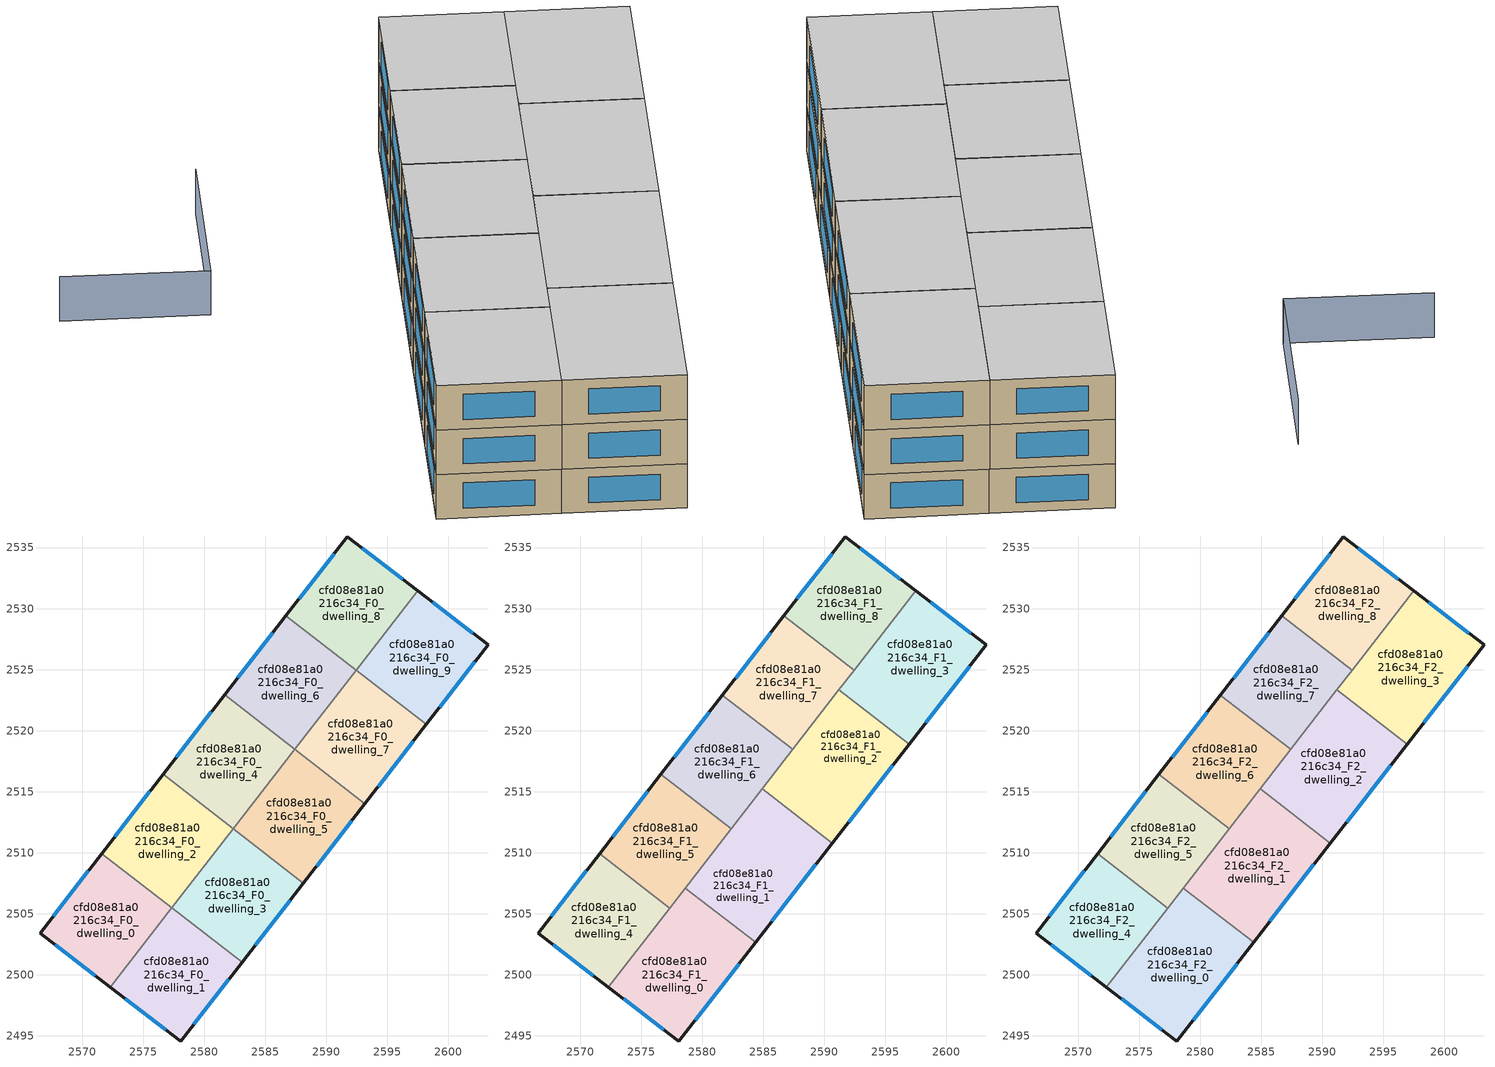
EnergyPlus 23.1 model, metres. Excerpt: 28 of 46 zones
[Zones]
cfd08e81a0216c34_F0_dwelling_0
 floor ground (EU_floor_Construction): 2577.34,2505.47 2572.3,2498.97 2566.54,2503.4 2571.59,2509.92 z0
 wall outside (EU_wall_Construction): 2571.59,2509.92 2566.54,2503.4 2572.3,2498.97 z0:3
 wall to cfd08e81a0216c34_F0_dwelling_1 (EU_wall_Construction): 2572.3,2498.97 2577.34,2505.47 z0:3
 wall to cfd08e81a0216c34_F0_dwelling_2 (EU_wall_Construction): 2577.34,2505.47 2571.59,2509.92 z0:3
 window (EU_Window_Construction): 2567.77,2502.45 2571.07,2499.92 / 2570.51,2508.53 2567.62,2504.8 z0.64:2.36
cfd08e81a0216c34_F0_dwelling_1
 floor ground (EU_floor_Construction): 2583.1,2501.01 2578.08,2494.53 2572.3,2498.97 2577.34,2505.47 z0
 wall outside (EU_wall_Construction): 2572.3,2498.97 2578.08,2494.53 2583.1,2501.01 z0:3
 wall to cfd08e81a0216c34_F0_dwelling_3 (EU_wall_Construction): 2583.1,2501.01 2577.35,2505.47 z0:3
 wall to cfd08e81a0216c34_F0_dwelling_2 (EU_wall_Construction): 2577.34,2505.47 2577.33,2505.47 z0:3
 window (EU_Window_Construction): 2579.16,2495.92 2582.02,2499.62 / 2573.54,2498.02 2576.84,2495.48 z0.64:2.36
cfd08e81a0216c34_F0_dwelling_2
 floor ground (EU_floor_Construction): 2582.38,2511.97 2577.34,2505.47 2571.59,2509.92 2576.62,2516.42 z0
 wall outside (EU_wall_Construction): 2576.62,2516.42 2571.59,2509.92 z0:3
 wall to cfd08e81a0216c34_F0_dwelling_4 (EU_wall_Construction): 2582.38,2511.97 2576.62,2516.42 z0:3
 wall to cfd08e81a0216c34_F0_dwelling_3 (EU_wall_Construction): 2577.34,2505.47 2582.38,2511.97 z0:3
 window (EU_Window_Construction): 2575.55,2515.03 2572.67,2511.32 z0.64:2.36
 ceiling adiabatic (EU_roof_Construction): 2577.34,2505.47 2582.37,2511.96 2576.62,2516.41 2571.59,2509.92 z3
cfd08e81a0216c34_F0_dwelling_3
 floor ground (EU_floor_Construction): 2588.13,2507.51 2583.1,2501.01 2577.34,2505.47 2582.38,2511.97 z0
 wall outside (EU_wall_Construction): 2583.1,2501.01 2588.13,2507.51 z0:3
 wall to cfd08e81a0216c34_F0_dwelling_5 (EU_wall_Construction): 2588.13,2507.51 2582.38,2511.97 z0:3
 window (EU_Window_Construction): 2584.18,2502.4 2587.05,2506.12 z0.64:2.36
cfd08e81a0216c34_F0_dwelling_4
 floor ground (EU_floor_Construction): 2587.41,2518.47 2582.38,2511.97 2576.62,2516.42 2581.66,2522.92 z0
 wall outside (EU_wall_Construction): 2581.66,2522.92 2576.62,2516.42 z0:3
 wall to cfd08e81a0216c34_F0_dwelling_6 (EU_wall_Construction): 2587.41,2518.47 2581.66,2522.92 z0:3
 wall to cfd08e81a0216c34_F0_dwelling_5 (EU_wall_Construction): 2582.38,2511.97 2587.41,2518.47 z0:3
 window (EU_Window_Construction): 2580.58,2521.53 2577.7,2517.82 z0.64:2.36
cfd08e81a0216c34_F0_dwelling_5
 floor ground (EU_floor_Construction): 2593.17,2514.01 2588.13,2507.51 2582.38,2511.97 2587.41,2518.47 z0
 wall outside (EU_wall_Construction): 2588.13,2507.51 2593.17,2514.01 z0:3
 wall to cfd08e81a0216c34_F0_dwelling_7 (EU_wall_Construction): 2593.17,2514.01 2587.41,2518.47 z0:3
 window (EU_Window_Construction): 2589.21,2508.9 2592.09,2512.62 z0.64:2.36
 ceiling adiabatic (EU_roof_Construction): 2590.66,2510.77 2584.91,2515.23 2587.41,2518.47 2582.38,2511.97 2588.13,2507.51 2593.17,2514.01 z3
cfd08e81a0216c34_F0_dwelling_6
 floor ground (EU_floor_Construction): 2592.45,2524.97 2587.41,2518.47 2581.66,2522.92 2586.69,2529.42 z0
 wall outside (EU_wall_Construction): 2586.69,2529.42 2581.66,2522.92 z0:3
 wall to cfd08e81a0216c34_F0_dwelling_7 (EU_wall_Construction): 2587.41,2518.47 2592.45,2524.97 z0:3
 wall to cfd08e81a0216c34_F0_dwelling_8 (EU_wall_Construction): 2592.45,2524.97 2586.69,2529.42 z0:3
 window (EU_Window_Construction): 2585.62,2528.03 2582.74,2524.32 z0.64:2.36
cfd08e81a0216c34_F0_dwelling_7
 floor ground (EU_floor_Construction): 2598.2,2520.51 2593.17,2514.01 2587.41,2518.47 2592.45,2524.97 z0
 wall outside (EU_wall_Construction): 2593.17,2514.01 2598.2,2520.51 z0:3
 wall to cfd08e81a0216c34_F0_dwelling_9 (EU_wall_Construction): 2598.2,2520.51 2592.46,2524.96 z0:3
 wall to cfd08e81a0216c34_F0_dwelling_8 (EU_wall_Construction): 2592.46,2524.96 2592.45,2524.97 z0:3
 window (EU_Window_Construction): 2594.25,2515.4 2597.12,2519.12 z0.64:2.36
 ceiling adiabatic (EU_roof_Construction): 2593.17,2514.01 2598.2,2520.51 2592.45,2524.97 2587.41,2518.47 z3
cfd08e81a0216c34_F0_dwelling_8
 floor ground (EU_floor_Construction): 2597.49,2531.46 2592.46,2524.96 2586.69,2529.42 2591.71,2535.9 z0
 wall outside (EU_wall_Construction): 2597.49,2531.46 2591.71,2535.9 2586.69,2529.42 z0:3
 wall to cfd08e81a0216c34_F0_dwelling_9 (EU_wall_Construction): 2592.46,2524.96 2597.49,2531.46 z0:3
 window (EU_Window_Construction): 2596.25,2532.41 2592.95,2534.95 / 2590.64,2534.51 2587.77,2530.81 z0.64:2.36
cfd08e81a0216c34_F0_dwelling_9
 floor ground (EU_floor_Construction): 2603.25,2527.03 2598.2,2520.51 2592.46,2524.96 2597.49,2531.46 z0
 wall outside (EU_wall_Construction): 2598.2,2520.51 2603.25,2527.03 2597.49,2531.46 z0:3
 window (EU_Window_Construction): 2602.02,2527.98 2598.73,2530.51 / 2599.28,2521.91 2602.17,2525.63 z0.64:2.36
cfd08e81a0216c34_F1_dwelling_0
 floor to cfd08e81a0216c34_F0_dwelling_1 (EU_floor_Construction): 2583.1,2501.01 2578.08,2494.53 2572.31,2498.97 2577.34,2505.47 z3
 floor to cfd08e81a0216c34_F0_dwelling_3 (EU_floor_Construction): 2584.37,2502.65 2583.1,2501.01 2577.35,2505.47 2578.61,2507.1 z3
 wall outside (EU_wall_Construction): 2572.31,2498.97 2578.08,2494.53 2584.37,2502.65 z3:6
 wall to cfd08e81a0216c34_F1_dwelling_1 (EU_wall_Construction): 2584.37,2502.65 2578.61,2507.1 z3:6
 wall to cfd08e81a0216c34_F1_dwelling_4 (EU_wall_Construction): 2577.34,2505.46 2572.31,2498.97 z3:6
 wall to cfd08e81a0216c34_F1_dwelling_5 (EU_wall_Construction): 2578.61,2507.1 2577.34,2505.46 z3:6
 window (EU_Window_Construction): 2579.43,2496.27 2583.02,2500.91 / 2573.55,2498.02 2576.84,2495.48 z3.64:5.36
cfd08e81a0216c34_F1_dwelling_1
 floor to cfd08e81a0216c34_F0_dwelling_3 (EU_floor_Construction): 2588.13,2507.51 2584.37,2502.65 2578.61,2507.1 2582.38,2511.97 z3
 floor adiabatic (EU_floor_Construction): 2590.66,2510.77 2588.13,2507.51 2582.38,2511.97 2584.91,2515.23 z3
 wall outside (EU_wall_Construction): 2584.37,2502.65 2590.66,2510.77 z3:6
 wall to cfd08e81a0216c34_F1_dwelling_2 (EU_wall_Construction): 2590.66,2510.77 2584.91,2515.23 z3:6
 wall to cfd08e81a0216c34_F1_dwelling_5 (EU_wall_Construction): 2582.37,2511.96 2578.61,2507.1 z3:6
 wall to cfd08e81a0216c34_F1_dwelling_6 (EU_wall_Construction): 2584.9,2515.23 2582.37,2511.96 z3:6
 window (EU_Window_Construction): 2585.71,2504.39 2589.31,2509.03 z3.64:5.36
cfd08e81a0216c34_F1_dwelling_2
 floor adiabatic (EU_floor_Construction): 2596.95,2518.9 2593.17,2514.01 2587.41,2518.47 2591.2,2523.35 z3
 floor to cfd08e81a0216c34_F0_dwelling_5 (EU_floor_Construction): 2593.17,2514.01 2590.66,2510.77 2584.91,2515.23 2587.41,2518.47 z3
 wall outside (EU_wall_Construction): 2590.66,2510.77 2596.95,2518.89 z3:6
 wall to cfd08e81a0216c34_F1_dwelling_3 (EU_wall_Construction): 2596.95,2518.89 2591.2,2523.35 z3:6
 wall to cfd08e81a0216c34_F1_dwelling_7 (EU_wall_Construction): 2591.2,2523.35 2587.41,2518.46 z3:6
 wall to cfd08e81a0216c34_F1_dwelling_6 (EU_wall_Construction): 2587.41,2518.46 2584.91,2515.23 z3:6
 window (EU_Window_Construction): 2592.01,2512.51 2595.6,2517.15 z3.64:5.36
cfd08e81a0216c34_F1_dwelling_3
 floor to cfd08e81a0216c34_F0_dwelling_9 (EU_floor_Construction): 2603.25,2527.03 2598.2,2520.51 2592.46,2524.96 2597.49,2531.46 z3
 floor to cfd08e81a0216c34_F0_dwelling_8 (EU_floor_Construction): 2597.49,2531.46 2592.46,2524.96 2592.45,2524.97 2597.48,2531.47 z3
 floor adiabatic (EU_floor_Construction): 2598.2,2520.51 2596.95,2518.9 2591.2,2523.35 2592.45,2524.97 z3
 wall outside (EU_wall_Construction): 2596.95,2518.89 2603.25,2527.03 2597.48,2531.47 z3:6
 wall to cfd08e81a0216c34_F1_dwelling_8 (EU_wall_Construction): 2597.48,2531.47 2592.44,2524.95 z3:6
 wall to cfd08e81a0216c34_F1_dwelling_7 (EU_wall_Construction): 2592.44,2524.96 2591.2,2523.35 z3:6
 window (EU_Window_Construction): 2602.02,2527.98 2598.72,2530.52 / 2598.3,2520.64 2601.9,2525.29 z3.64:5.36
cfd08e81a0216c34_F1_dwelling_4
 floor to cfd08e81a0216c34_F0_dwelling_0 (EU_floor_Construction): 2577.33,2505.46 2572.3,2498.98 2566.54,2503.4 2571.58,2509.91 z3
 floor to cfd08e81a0216c34_F0_dwelling_1 (EU_floor_Construction): 2577.34,2505.46 2572.31,2498.97 2572.3,2498.98 2577.33,2505.46 z3
 wall outside (EU_wall_Construction): 2571.58,2509.91 2566.54,2503.4 2572.31,2498.97 z3:6
 wall to cfd08e81a0216c34_F1_dwelling_5 (EU_wall_Construction): 2577.34,2505.46 2571.58,2509.91 z3:6
 window (EU_Window_Construction): 2567.78,2502.45 2571.07,2499.92 / 2570.5,2508.52 2567.62,2504.8 z3.64:5.36
cfd08e81a0216c34_F1_dwelling_5
 floor to cfd08e81a0216c34_F0_dwelling_0 (EU_floor_Construction): 2577.34,2505.47 2577.33,2505.46 2571.58,2509.91 2571.59,2509.92 z3
 floor adiabatic (EU_floor_Construction): 2582.37,2511.96 2577.34,2505.46 2577.33,2505.46 2577.34,2505.47 2571.59,2509.92 2571.58,2509.91 2576.62,2516.41 z3
 wall outside (EU_wall_Construction): 2576.62,2516.41 2571.58,2509.91 z3:6
 wall to cfd08e81a0216c34_F1_dwelling_6 (EU_wall_Construction): 2582.37,2511.96 2576.62,2516.41 z3:6
 window (EU_Window_Construction): 2575.54,2515.02 2572.66,2511.31 z3.64:5.36
cfd08e81a0216c34_F1_dwelling_6
 floor to cfd08e81a0216c34_F0_dwelling_4 (EU_floor_Construction): 2587.41,2518.46 2582.38,2511.97 2576.62,2516.42 2581.65,2522.91 z3
 floor to cfd08e81a0216c34_F0_dwelling_2 (EU_floor_Construction): 2582.38,2511.97 2582.37,2511.96 2576.62,2516.41 2576.62,2516.42 z3
 wall outside (EU_wall_Construction): 2581.65,2522.91 2576.62,2516.41 z3:6
 wall to cfd08e81a0216c34_F1_dwelling_7 (EU_wall_Construction): 2587.41,2518.46 2581.65,2522.91 z3:6
 window (EU_Window_Construction): 2580.57,2521.52 2577.69,2517.81 z3.64:5.36
cfd08e81a0216c34_F1_dwelling_7
 floor to cfd08e81a0216c34_F0_dwelling_6 (EU_floor_Construction): 2592.44,2524.96 2587.41,2518.47 2581.66,2522.92 2586.69,2529.41 z3
 floor to cfd08e81a0216c34_F0_dwelling_4 (EU_floor_Construction): 2587.41,2518.47 2587.41,2518.46 2581.65,2522.91 2581.66,2522.92 z3
 wall outside (EU_wall_Construction): 2586.68,2529.41 2581.65,2522.91 z3:6
 wall to cfd08e81a0216c34_F1_dwelling_8 (EU_wall_Construction): 2592.44,2524.96 2586.68,2529.41 z3:6
 window (EU_Window_Construction): 2585.61,2528.02 2582.73,2524.31 z3.64:5.36
cfd08e81a0216c34_F1_dwelling_8
 floor to cfd08e81a0216c34_F0_dwelling_8 (EU_floor_Construction): 2597.48,2531.47 2592.45,2524.97 2586.69,2529.42 2591.71,2535.9 z3
 floor to cfd08e81a0216c34_F0_dwelling_6 (EU_floor_Construction): 2592.45,2524.97 2592.44,2524.96 2586.69,2529.41 2586.69,2529.42 z3
 wall outside (EU_wall_Construction): 2597.48,2531.47 2591.71,2535.9 2586.68,2529.41 z3:6
 window (EU_Window_Construction): 2590.63,2534.51 2587.76,2530.8 / 2596.25,2532.42 2592.95,2534.95 z3.64:5.36
cfd08e81a0216c34_F2_dwelling_0
 floor to cfd08e81a0216c34_F1_dwelling_0 (EU_floor_Construction): 2584.37,2502.65 2578.08,2494.53 2572.31,2498.97 2578.61,2507.1 z6
 wall outside (EU_wall_Construction): 2572.31,2498.97 2578.08,2494.53 2584.37,2502.65 z6:9
 wall to cfd08e81a0216c34_F2_dwelling_1 (EU_wall_Construction): 2584.37,2502.65 2578.61,2507.1 z6:9
 wall to cfd08e81a0216c34_F2_dwelling_4 (EU_wall_Construction): 2577.34,2505.46 2572.31,2498.97 z6:9
 wall to cfd08e81a0216c34_F2_dwelling_5 (EU_wall_Construction): 2578.61,2507.1 2577.34,2505.46 z6:9
 window (EU_Window_Construction): 2579.43,2496.27 2583.02,2500.91 / 2573.55,2498.02 2576.84,2495.48 z6.64:8.36
 ceiling to cfd08e81a0216c34_F3_dwelling_0 (EU_floor_Construction): 2578.08,2494.53 2584.37,2502.65 2578.61,2507.1 2572.31,2498.97 z9
cfd08e81a0216c34_F2_dwelling_1
 floor to cfd08e81a0216c34_F1_dwelling_1 (EU_floor_Construction): 2590.66,2510.77 2584.37,2502.65 2578.61,2507.1 2584.91,2515.23 z6
 wall outside (EU_wall_Construction): 2584.37,2502.65 2590.66,2510.77 z6:9
 wall to cfd08e81a0216c34_F2_dwelling_2 (EU_wall_Construction): 2590.66,2510.77 2584.91,2515.23 z6:9
 wall to cfd08e81a0216c34_F2_dwelling_5 (EU_wall_Construction): 2582.37,2511.96 2578.61,2507.1 z6:9
 wall to cfd08e81a0216c34_F2_dwelling_6 (EU_wall_Construction): 2584.9,2515.23 2582.37,2511.96 z6:9
 window (EU_Window_Construction): 2585.71,2504.39 2589.31,2509.03 z6.64:8.36
 ceiling to cfd08e81a0216c34_F3_dwelling_1 (EU_floor_Construction): 2584.37,2502.65 2590.66,2510.77 2584.91,2515.23 2578.61,2507.1 z9
cfd08e81a0216c34_F2_dwelling_2
 floor to cfd08e81a0216c34_F1_dwelling_2 (EU_floor_Construction): 2596.95,2518.89 2590.66,2510.77 2584.91,2515.23 2591.2,2523.35 z6
 wall outside (EU_wall_Construction): 2590.66,2510.77 2596.95,2518.89 z6:9
 wall to cfd08e81a0216c34_F2_dwelling_3 (EU_wall_Construction): 2596.95,2518.89 2591.2,2523.35 z6:9
 wall to cfd08e81a0216c34_F2_dwelling_7 (EU_wall_Construction): 2591.2,2523.35 2587.41,2518.46 z6:9
 wall to cfd08e81a0216c34_F2_dwelling_6 (EU_wall_Construction): 2587.41,2518.46 2584.91,2515.23 z6:9
 window (EU_Window_Construction): 2592.01,2512.51 2595.6,2517.15 z6.64:8.36
 ceiling to cfd08e81a0216c34_F3_dwelling_2 (EU_floor_Construction): 2590.66,2510.77 2596.95,2518.89 2591.2,2523.35 2584.91,2515.23 z9
cfd08e81a0216c34_F2_dwelling_3
 floor to cfd08e81a0216c34_F1_dwelling_3 (EU_floor_Construction): 2603.25,2527.03 2596.95,2518.89 2591.2,2523.35 2597.48,2531.47 z6
 wall outside (EU_wall_Construction): 2596.95,2518.89 2603.25,2527.03 2597.48,2531.47 z6:9
 wall to cfd08e81a0216c34_F2_dwelling_8 (EU_wall_Construction): 2597.48,2531.47 2592.44,2524.95 z6:9
 wall to cfd08e81a0216c34_F2_dwelling_7 (EU_wall_Construction): 2592.44,2524.96 2591.2,2523.35 z6:9
 window (EU_Window_Construction): 2602.02,2527.98 2598.72,2530.52 / 2598.3,2520.64 2601.9,2525.29 z6.64:8.36
 ceiling to cfd08e81a0216c34_F3_dwelling_3 (EU_floor_Construction): 2596.95,2518.89 2603.25,2527.03 2597.48,2531.47 2591.2,2523.35 z9
cfd08e81a0216c34_F2_dwelling_4
 floor to cfd08e81a0216c34_F1_dwelling_4 (EU_floor_Construction): 2577.34,2505.46 2572.31,2498.97 2566.54,2503.4 2571.58,2509.91 z6
 wall outside (EU_wall_Construction): 2571.58,2509.91 2566.54,2503.4 2572.31,2498.97 z6:9
 wall to cfd08e81a0216c34_F2_dwelling_5 (EU_wall_Construction): 2577.34,2505.46 2571.58,2509.91 z6:9
 window (EU_Window_Construction): 2567.78,2502.45 2571.07,2499.92 / 2570.5,2508.52 2567.62,2504.8 z6.64:8.36
 ceiling to cfd08e81a0216c34_F3_dwelling_4 (EU_floor_Construction): 2572.31,2498.97 2577.34,2505.46 2571.58,2509.91 2566.54,2503.4 z9
cfd08e81a0216c34_F2_dwelling_5
 floor to cfd08e81a0216c34_F1_dwelling_5 (EU_floor_Construction): 2582.37,2511.96 2577.34,2505.46 2571.58,2509.91 2576.62,2516.41 z6
 wall outside (EU_wall_Construction): 2576.62,2516.41 2571.58,2509.91 z6:9
 wall to cfd08e81a0216c34_F2_dwelling_6 (EU_wall_Construction): 2582.37,2511.96 2576.62,2516.41 z6:9
 window (EU_Window_Construction): 2575.54,2515.02 2572.66,2511.31 z6.64:8.36
 ceiling to cfd08e81a0216c34_F3_dwelling_5 (EU_floor_Construction): 2577.34,2505.46 2582.37,2511.96 2576.62,2516.41 2571.58,2509.91 z9
cfd08e81a0216c34_F2_dwelling_6
 floor to cfd08e81a0216c34_F1_dwelling_6 (EU_floor_Construction): 2587.41,2518.46 2582.37,2511.96 2576.62,2516.41 2581.65,2522.91 z6
 wall outside (EU_wall_Construction): 2581.65,2522.91 2576.62,2516.41 z6:9
 wall to cfd08e81a0216c34_F2_dwelling_7 (EU_wall_Construction): 2587.41,2518.46 2581.65,2522.91 z6:9
 window (EU_Window_Construction): 2580.57,2521.52 2577.69,2517.81 z6.64:8.36
 ceiling to cfd08e81a0216c34_F3_dwelling_6 (EU_floor_Construction): 2582.37,2511.96 2587.41,2518.46 2581.65,2522.91 2576.62,2516.41 z9
cfd08e81a0216c34_F2_dwelling_7
 floor to cfd08e81a0216c34_F1_dwelling_7 (EU_floor_Construction): 2592.44,2524.96 2587.41,2518.46 2581.65,2522.91 2586.68,2529.41 z6
 wall outside (EU_wall_Construction): 2586.68,2529.41 2581.65,2522.91 z6:9
 wall to cfd08e81a0216c34_F2_dwelling_8 (EU_wall_Construction): 2592.44,2524.96 2586.68,2529.41 z6:9
 window (EU_Window_Construction): 2585.61,2528.02 2582.73,2524.31 z6.64:8.36
 ceiling to cfd08e81a0216c34_F3_dwelling_7 (EU_floor_Construction): 2587.41,2518.46 2592.44,2524.96 2586.68,2529.41 2581.65,2522.91 z9
cfd08e81a0216c34_F2_dwelling_8
 floor to cfd08e81a0216c34_F1_dwelling_8 (EU_floor_Construction): 2597.48,2531.47 2592.44,2524.96 2586.68,2529.41 2591.71,2535.9 z6
 wall outside (EU_wall_Construction): 2597.48,2531.47 2591.71,2535.9 2586.68,2529.41 z6:9
 window (EU_Window_Construction): 2590.63,2534.51 2587.76,2530.8 / 2596.25,2532.42 2592.95,2534.95 z6.64:8.36
 ceiling to cfd08e81a0216c34_F3_dwelling_8 (EU_floor_Construction): 2592.44,2524.96 2597.48,2531.47 2591.71,2535.9 2586.68,2529.41 z9
shading: 2579.13,2537.81 2572.2,2528.92 / 2572.2,2528.92 2565.3,2534.31 z0:3
[Building]
EU S2 Campaign: North Axis=0; Terrain=City; Solar Distribution=FullExterior
[Site:Location]
Yerevan-Zvartnots.Intl.AP: Latitude=40.15; Longitude=44.383; Time Zone=4; Elevation=854
[SizingPeriod:WeatherFileDays]
AnnualSizingPeriod: Begin Month=1; Begin Day of Month=1; End Month=12; End Day of Month=31; Day of Week for Start Day=Monday; Use Weather File Daylight Saving Period=No; Use Weather File Rain and Snow Indicators=No
[MATERIAL]
EU_InternalMass_Material: Roughness=MediumRough; Thickness=0.1; Conductivity=1; Density=1800; Specific Heat=900; Thermal Absorptance=0.9; Solar Absorptance=0.7; Visible Absorptance=0.7
[MATERIAL:NOMASS] Roughness=MediumRough; Thermal Absorptance=0.9; Solar Absorptance=0.7; Visible Absorptance=0.7
Name | Thermal Resistance
EU_wall_NoMass | 1.05043
EU_roof_NoMass | 1.45357
EU_floor_NoMass | 0.478065
[WINDOWMATERIAL:SIMPLEGLAZINGSYSTEM]
EU_Window_SimpleGlazing: UFactor=2.5566; Solar Heat Gain Coefficient=0.75; Visible Transmittance=0.75
[CONSTRUCTION]
EU_wall_Construction: EU_wall_NoMass
EU_roof_Construction: EU_roof_NoMass
EU_floor_Construction: EU_floor_NoMass
EU_Window_Construction: EU_Window_SimpleGlazing
EU_InternalMass_Construction: EU_InternalMass_Material
[ZONE] Type=1; Multiplier=1; Ceiling Height=autocalculate; Floor Area=autocalculate; Part of Total Floor Area=Yes
Name | Volume
cfd08e81a0216c34_F0_dwelling_0; cfd08e81a0216c34_F0_dwelling_9 | 179.515
cfd08e81a0216c34_F1_dwelling_0; cfd08e81a0216c34_F2_dwelling_0 | 224.385
cfd08e81a0216c34_F0_dwelling_1; cfd08e81a0216c34_F0_dwelling_8 | 179.506
cfd08e81a0216c34_F1_dwelling_1; cfd08e81a0216c34_F2_dwelling_1 | 224.342
cfd08e81a0216c34_F0_dwelling_2; cfd08e81a0216c34_F1_dwelling_6; cfd08e81a0216c34_F2_dwelling_6 | 179.529
cfd08e81a0216c34_F1_dwelling_2; cfd08e81a0216c34_F2_dwelling_2 | 224.355
cfd08e81a0216c34_F0_dwelling_3 | 179.493
cfd08e81a0216c34_F1_dwelling_3; cfd08e81a0216c34_F2_dwelling_3 | 224.384
cfd08e81a0216c34_F0_dwelling_4; cfd08e81a0216c34_F0_dwelling_7 | 179.511
cfd08e81a0216c34_F1_dwelling_4; cfd08e81a0216c34_F2_dwelling_4 | 179.518
cfd08e81a0216c34_F0_dwelling_5 | 179.497
cfd08e81a0216c34_F1_dwelling_5; cfd08e81a0216c34_F2_dwelling_5 | 179.528
cfd08e81a0216c34_F0_dwelling_6 | 179.525
cfd08e81a0216c34_F1_dwelling_7; cfd08e81a0216c34_F2_dwelling_7 | 179.495
cfd08e81a0216c34_F1_dwelling_8; cfd08e81a0216c34_F2_dwelling_8 | 179.519
[INTERNALMASS] Construction=EU_InternalMass_Construction
Name | Zone or ZoneList | Surface Area
cfd08e81a0216c34_F0_dwelling_0_EU_InternalMass | cfd08e81a0216c34_F0_dwelling_0 | 59.8396
cfd08e81a0216c34_F0_dwelling_1_EU_InternalMass | cfd08e81a0216c34_F0_dwelling_1 | 59.8353
cfd08e81a0216c34_F0_dwelling_2_EU_InternalMass | cfd08e81a0216c34_F0_dwelling_2 | 59.8414
cfd08e81a0216c34_F0_dwelling_3_EU_InternalMass | cfd08e81a0216c34_F0_dwelling_3 | 59.8315
cfd08e81a0216c34_F0_dwelling_4_EU_InternalMass | cfd08e81a0216c34_F0_dwelling_4 | 59.8372
cfd08e81a0216c34_F0_dwelling_5_EU_InternalMass | cfd08e81a0216c34_F0_dwelling_5 | 59.8321
cfd08e81a0216c34_F0_dwelling_6_EU_InternalMass | cfd08e81a0216c34_F0_dwelling_6 | 59.842
cfd08e81a0216c34_F0_dwelling_7_EU_InternalMass | cfd08e81a0216c34_F0_dwelling_7 | 59.8353
cfd08e81a0216c34_F0_dwelling_8_EU_InternalMass | cfd08e81a0216c34_F0_dwelling_8 | 59.8353
cfd08e81a0216c34_F0_dwelling_9_EU_InternalMass | cfd08e81a0216c34_F0_dwelling_9 | 59.8396
cfd08e81a0216c34_F1_dwelling_0_EU_InternalMass | cfd08e81a0216c34_F1_dwelling_0 | 74.7952
cfd08e81a0216c34_F1_dwelling_1_EU_InternalMass | cfd08e81a0216c34_F1_dwelling_1 | 74.7808
cfd08e81a0216c34_F1_dwelling_2_EU_InternalMass | cfd08e81a0216c34_F1_dwelling_2 | 74.7888
cfd08e81a0216c34_F1_dwelling_3_EU_InternalMass | cfd08e81a0216c34_F1_dwelling_3 | 74.7949
cfd08e81a0216c34_F1_dwelling_4_EU_InternalMass | cfd08e81a0216c34_F1_dwelling_4 | 59.8393
cfd08e81a0216c34_F1_dwelling_5_EU_InternalMass | cfd08e81a0216c34_F1_dwelling_5 | 59.8427
cfd08e81a0216c34_F1_dwelling_6_EU_InternalMass | cfd08e81a0216c34_F1_dwelling_6 | 59.843
cfd08e81a0216c34_F1_dwelling_7_EU_InternalMass | cfd08e81a0216c34_F1_dwelling_7 | 59.8318
cfd08e81a0216c34_F1_dwelling_8_EU_InternalMass | cfd08e81a0216c34_F1_dwelling_8 | 59.8396
cfd08e81a0216c34_F2_dwelling_0_EU_InternalMass | cfd08e81a0216c34_F2_dwelling_0 | 74.7952
cfd08e81a0216c34_F2_dwelling_1_EU_InternalMass | cfd08e81a0216c34_F2_dwelling_1 | 74.7808
cfd08e81a0216c34_F2_dwelling_2_EU_InternalMass | cfd08e81a0216c34_F2_dwelling_2 | 74.7888
cfd08e81a0216c34_F2_dwelling_3_EU_InternalMass | cfd08e81a0216c34_F2_dwelling_3 | 74.7949
cfd08e81a0216c34_F2_dwelling_4_EU_InternalMass | cfd08e81a0216c34_F2_dwelling_4 | 59.8393
cfd08e81a0216c34_F2_dwelling_5_EU_InternalMass | cfd08e81a0216c34_F2_dwelling_5 | 59.8427
cfd08e81a0216c34_F2_dwelling_6_EU_InternalMass | cfd08e81a0216c34_F2_dwelling_6 | 59.843
cfd08e81a0216c34_F2_dwelling_7_EU_InternalMass | cfd08e81a0216c34_F2_dwelling_7 | 59.8318
cfd08e81a0216c34_F2_dwelling_8_EU_InternalMass | cfd08e81a0216c34_F2_dwelling_8 | 59.8396
[OTHEREQUIPMENT] Fuel Type=Electricity; Design Level Calculation Method=Watts/Area; Power per Zone Floor Area=1; Fraction Latent=0; Fraction Radiant=0; Fraction Lost=0; Carbon Dioxide Generation Rate=0; EndUse Subcategory=EU_Step8_InternalGains
Name | Zone or ZoneList or Space or SpaceList | Schedule
EU_Step8_InternalGain_cfd08e81a0216c34_F0_dwelling_0_f000 | cfd08e81a0216c34_F0_dwelling_0 | EU_Step8_GainSchedule_cfd08e81a0216c34_F0_dwelling_0_f000
EU_Step8_InternalGain_cfd08e81a0216c34_F0_dwelling_1_f000 | cfd08e81a0216c34_F0_dwelling_1 | EU_Step8_GainSchedule_cfd08e81a0216c34_F0_dwelling_1_f000
EU_Step8_InternalGain_cfd08e81a0216c34_F0_dwelling_2_f000 | cfd08e81a0216c34_F0_dwelling_2 | EU_Step8_GainSchedule_cfd08e81a0216c34_F0_dwelling_2_f000
EU_Step8_InternalGain_cfd08e81a0216c34_F0_dwelling_3_f000 | cfd08e81a0216c34_F0_dwelling_3 | EU_Step8_GainSchedule_cfd08e81a0216c34_F0_dwelling_3_f000
EU_Step8_InternalGain_cfd08e81a0216c34_F0_dwelling_4_f000 | cfd08e81a0216c34_F0_dwelling_4 | EU_Step8_GainSchedule_cfd08e81a0216c34_F0_dwelling_4_f000
EU_Step8_InternalGain_cfd08e81a0216c34_F0_dwelling_5_f000 | cfd08e81a0216c34_F0_dwelling_5 | EU_Step8_GainSchedule_cfd08e81a0216c34_F0_dwelling_5_f000
EU_Step8_InternalGain_cfd08e81a0216c34_F0_dwelling_6_f000 | cfd08e81a0216c34_F0_dwelling_6 | EU_Step8_GainSchedule_cfd08e81a0216c34_F0_dwelling_6_f000
EU_Step8_InternalGain_cfd08e81a0216c34_F0_dwelling_7_f000 | cfd08e81a0216c34_F0_dwelling_7 | EU_Step8_GainSchedule_cfd08e81a0216c34_F0_dwelling_7_f000
EU_Step8_InternalGain_cfd08e81a0216c34_F0_dwelling_8_f000 | cfd08e81a0216c34_F0_dwelling_8 | EU_Step8_GainSchedule_cfd08e81a0216c34_F0_dwelling_8_f000
EU_Step8_InternalGain_cfd08e81a0216c34_F0_dwelling_9_f000 | cfd08e81a0216c34_F0_dwelling_9 | EU_Step8_GainSchedule_cfd08e81a0216c34_F0_dwelling_9_f000
EU_Step8_InternalGain_cfd08e81a0216c34_F1_dwelling_0_f000 | cfd08e81a0216c34_F1_dwelling_0 | EU_Step8_GainSchedule_cfd08e81a0216c34_F1_dwelling_0_f000
EU_Step8_InternalGain_cfd08e81a0216c34_F1_dwelling_1_f000 | cfd08e81a0216c34_F1_dwelling_1 | EU_Step8_GainSchedule_cfd08e81a0216c34_F1_dwelling_1_f000
EU_Step8_InternalGain_cfd08e81a0216c34_F1_dwelling_2_f000 | cfd08e81a0216c34_F1_dwelling_2 | EU_Step8_GainSchedule_cfd08e81a0216c34_F1_dwelling_2_f000
EU_Step8_InternalGain_cfd08e81a0216c34_F1_dwelling_3_f000 | cfd08e81a0216c34_F1_dwelling_3 | EU_Step8_GainSchedule_cfd08e81a0216c34_F1_dwelling_3_f000
EU_Step8_InternalGain_cfd08e81a0216c34_F1_dwelling_4_f000 | cfd08e81a0216c34_F1_dwelling_4 | EU_Step8_GainSchedule_cfd08e81a0216c34_F1_dwelling_4_f000
EU_Step8_InternalGain_cfd08e81a0216c34_F1_dwelling_5_f000 | cfd08e81a0216c34_F1_dwelling_5 | EU_Step8_GainSchedule_cfd08e81a0216c34_F1_dwelling_5_f000
EU_Step8_InternalGain_cfd08e81a0216c34_F1_dwelling_6_f000 | cfd08e81a0216c34_F1_dwelling_6 | EU_Step8_GainSchedule_cfd08e81a0216c34_F1_dwelling_6_f000
EU_Step8_InternalGain_cfd08e81a0216c34_F1_dwelling_7_f000 | cfd08e81a0216c34_F1_dwelling_7 | EU_Step8_GainSchedule_cfd08e81a0216c34_F1_dwelling_7_f000
EU_Step8_InternalGain_cfd08e81a0216c34_F1_dwelling_8_f000 | cfd08e81a0216c34_F1_dwelling_8 | EU_Step8_GainSchedule_cfd08e81a0216c34_F1_dwelling_8_f000
EU_Step8_InternalGain_cfd08e81a0216c34_F2_dwelling_0_f000 | cfd08e81a0216c34_F2_dwelling_0 | EU_Step8_GainSchedule_cfd08e81a0216c34_F2_dwelling_0_f000
EU_Step8_InternalGain_cfd08e81a0216c34_F2_dwelling_1_f000 | cfd08e81a0216c34_F2_dwelling_1 | EU_Step8_GainSchedule_cfd08e81a0216c34_F2_dwelling_1_f000
EU_Step8_InternalGain_cfd08e81a0216c34_F2_dwelling_2_f000 | cfd08e81a0216c34_F2_dwelling_2 | EU_Step8_GainSchedule_cfd08e81a0216c34_F2_dwelling_2_f000
EU_Step8_InternalGain_cfd08e81a0216c34_F2_dwelling_3_f000 | cfd08e81a0216c34_F2_dwelling_3 | EU_Step8_GainSchedule_cfd08e81a0216c34_F2_dwelling_3_f000
EU_Step8_InternalGain_cfd08e81a0216c34_F2_dwelling_4_f000 | cfd08e81a0216c34_F2_dwelling_4 | EU_Step8_GainSchedule_cfd08e81a0216c34_F2_dwelling_4_f000
EU_Step8_InternalGain_cfd08e81a0216c34_F2_dwelling_5_f000 | cfd08e81a0216c34_F2_dwelling_5 | EU_Step8_GainSchedule_cfd08e81a0216c34_F2_dwelling_5_f000
EU_Step8_InternalGain_cfd08e81a0216c34_F2_dwelling_6_f000 | cfd08e81a0216c34_F2_dwelling_6 | EU_Step8_GainSchedule_cfd08e81a0216c34_F2_dwelling_6_f000
EU_Step8_InternalGain_cfd08e81a0216c34_F2_dwelling_7_f000 | cfd08e81a0216c34_F2_dwelling_7 | EU_Step8_GainSchedule_cfd08e81a0216c34_F2_dwelling_7_f000
EU_Step8_InternalGain_cfd08e81a0216c34_F2_dwelling_8_f000 | cfd08e81a0216c34_F2_dwelling_8 | EU_Step8_GainSchedule_cfd08e81a0216c34_F2_dwelling_8_f000
[ZONEVENTILATION:DESIGNFLOWRATE] Schedule=EU_AlwaysOn; Design Flow Rate Calculation Method=AirChanges/Hour; Air Changes per Hour=0.557805; Ventilation Type=Natural; Fan Pressure Rise=0; Fan Total Efficiency=1; Constant Term Coefficient=1; Temperature Term Coefficient=0; Velocity Term Coefficient=0; Velocity Squared Term Coefficient=0; Minimum Indoor Temperature=-100; Maximum Indoor Temperature=100; Delta Temperature=-100; Minimum Outdoor Temperature=-100; Maximum Outdoor Temperature=100; Maximum Wind Speed=40
Name | Zone or ZoneList or Space or SpaceList
EU_ConstantAir_cfd08e81a0216c34_F0_dwelling_0 | cfd08e81a0216c34_F0_dwelling_0
EU_ConstantAir_cfd08e81a0216c34_F0_dwelling_1 | cfd08e81a0216c34_F0_dwelling_1
EU_ConstantAir_cfd08e81a0216c34_F0_dwelling_2 | cfd08e81a0216c34_F0_dwelling_2
EU_ConstantAir_cfd08e81a0216c34_F0_dwelling_3 | cfd08e81a0216c34_F0_dwelling_3
EU_ConstantAir_cfd08e81a0216c34_F0_dwelling_4 | cfd08e81a0216c34_F0_dwelling_4
EU_ConstantAir_cfd08e81a0216c34_F0_dwelling_5 | cfd08e81a0216c34_F0_dwelling_5
EU_ConstantAir_cfd08e81a0216c34_F0_dwelling_6 | cfd08e81a0216c34_F0_dwelling_6
EU_ConstantAir_cfd08e81a0216c34_F0_dwelling_7 | cfd08e81a0216c34_F0_dwelling_7
EU_ConstantAir_cfd08e81a0216c34_F0_dwelling_8 | cfd08e81a0216c34_F0_dwelling_8
EU_ConstantAir_cfd08e81a0216c34_F0_dwelling_9 | cfd08e81a0216c34_F0_dwelling_9
EU_ConstantAir_cfd08e81a0216c34_F1_dwelling_0 | cfd08e81a0216c34_F1_dwelling_0
EU_ConstantAir_cfd08e81a0216c34_F1_dwelling_1 | cfd08e81a0216c34_F1_dwelling_1
EU_ConstantAir_cfd08e81a0216c34_F1_dwelling_2 | cfd08e81a0216c34_F1_dwelling_2
EU_ConstantAir_cfd08e81a0216c34_F1_dwelling_3 | cfd08e81a0216c34_F1_dwelling_3
EU_ConstantAir_cfd08e81a0216c34_F1_dwelling_4 | cfd08e81a0216c34_F1_dwelling_4
EU_ConstantAir_cfd08e81a0216c34_F1_dwelling_5 | cfd08e81a0216c34_F1_dwelling_5
EU_ConstantAir_cfd08e81a0216c34_F1_dwelling_6 | cfd08e81a0216c34_F1_dwelling_6
EU_ConstantAir_cfd08e81a0216c34_F1_dwelling_7 | cfd08e81a0216c34_F1_dwelling_7
EU_ConstantAir_cfd08e81a0216c34_F1_dwelling_8 | cfd08e81a0216c34_F1_dwelling_8
EU_ConstantAir_cfd08e81a0216c34_F2_dwelling_0 | cfd08e81a0216c34_F2_dwelling_0
EU_ConstantAir_cfd08e81a0216c34_F2_dwelling_1 | cfd08e81a0216c34_F2_dwelling_1
EU_ConstantAir_cfd08e81a0216c34_F2_dwelling_2 | cfd08e81a0216c34_F2_dwelling_2
EU_ConstantAir_cfd08e81a0216c34_F2_dwelling_3 | cfd08e81a0216c34_F2_dwelling_3
EU_ConstantAir_cfd08e81a0216c34_F2_dwelling_4 | cfd08e81a0216c34_F2_dwelling_4
EU_ConstantAir_cfd08e81a0216c34_F2_dwelling_5 | cfd08e81a0216c34_F2_dwelling_5
EU_ConstantAir_cfd08e81a0216c34_F2_dwelling_6 | cfd08e81a0216c34_F2_dwelling_6
EU_ConstantAir_cfd08e81a0216c34_F2_dwelling_7 | cfd08e81a0216c34_F2_dwelling_7
EU_ConstantAir_cfd08e81a0216c34_F2_dwelling_8 | cfd08e81a0216c34_F2_dwelling_8
[HVACTEMPLATE:THERMOSTAT] Constant Heating Setpoint=20; Constant Cooling Setpoint=50
EU_HeatOnly_cfd08e81a0216c34_F0_dwelling_0; EU_HeatOnly_cfd08e81a0216c34_F0_dwelling_1; EU_HeatOnly_cfd08e81a0216c34_F0_dwelling_2; EU_HeatOnly_cfd08e81a0216c34_F0_dwelling_3; EU_HeatOnly_cfd08e81a0216c34_F0_dwelling_4; EU_HeatOnly_cfd08e81a0216c34_F0_dwelling_5; EU_HeatOnly_cfd08e81a0216c34_F0_dwelling_6; EU_HeatOnly_cfd08e81a0216c34_F0_dwelling_7; EU_HeatOnly_cfd08e81a0216c34_F0_dwelling_8; EU_HeatOnly_cfd08e81a0216c34_F0_dwelling_9; EU_HeatOnly_cfd08e81a0216c34_F1_dwelling_0; EU_HeatOnly_cfd08e81a0216c34_F1_dwelling_1; EU_HeatOnly_cfd08e81a0216c34_F1_dwelling_2; EU_HeatOnly_cfd08e81a0216c34_F1_dwelling_3; EU_HeatOnly_cfd08e81a0216c34_F1_dwelling_4; EU_HeatOnly_cfd08e81a0216c34_F1_dwelling_5; EU_HeatOnly_cfd08e81a0216c34_F1_dwelling_6; EU_HeatOnly_cfd08e81a0216c34_F1_dwelling_7; EU_HeatOnly_cfd08e81a0216c34_F1_dwelling_8; EU_HeatOnly_cfd08e81a0216c34_F2_dwelling_0; EU_HeatOnly_cfd08e81a0216c34_F2_dwelling_1; EU_HeatOnly_cfd08e81a0216c34_F2_dwelling_2; EU_HeatOnly_cfd08e81a0216c34_F2_dwelling_3; EU_HeatOnly_cfd08e81a0216c34_F2_dwelling_4; EU_HeatOnly_cfd08e81a0216c34_F2_dwelling_5; EU_HeatOnly_cfd08e81a0216c34_F2_dwelling_6; EU_HeatOnly_cfd08e81a0216c34_F2_dwelling_7; EU_HeatOnly_cfd08e81a0216c34_F2_dwelling_8; EU_HeatOnly_cfd08e81a0216c34_F3_dwelling_0; EU_HeatOnly_cfd08e81a0216c34_F3_dwelling_1; EU_HeatOnly_cfd08e81a0216c34_F3_dwelling_2; EU_HeatOnly_cfd08e81a0216c34_F3_dwelling_3; EU_HeatOnly_cfd08e81a0216c34_F3_dwelling_4; EU_HeatOnly_cfd08e81a0216c34_F3_dwelling_5; EU_HeatOnly_cfd08e81a0216c34_F3_dwelling_6; EU_HeatOnly_cfd08e81a0216c34_F3_dwelling_7; EU_HeatOnly_cfd08e81a0216c34_F3_dwelling_8; EU_HeatOnly_cfd08e81a0216c34_F4_dwelling_0; EU_HeatOnly_cfd08e81a0216c34_F4_dwelling_1; EU_HeatOnly_cfd08e81a0216c34_F4_dwelling_2; EU_HeatOnly_cfd08e81a0216c34_F4_dwelling_3; EU_HeatOnly_cfd08e81a0216c34_F4_dwelling_4; EU_HeatOnly_cfd08e81a0216c34_F4_dwelling_5; EU_HeatOnly_cfd08e81a0216c34_F4_dwelling_6; EU_HeatOnly_cfd08e81a0216c34_F4_dwelling_7; EU_HeatOnly_cfd08e81a0216c34_F4_dwelling_8
[HVACTEMPLATE:ZONE:IDEALLOADSAIRSYSTEM] System Availability Schedule=EU_AlwaysOn; Maximum Heating Supply Air Temperature=50; Minimum Cooling Supply Air Temperature=13; Maximum Heating Supply Air Humidity Ratio=0.0156; Minimum Cooling Supply Air Humidity Ratio=0.0077; Heating Limit=NoLimit; Cooling Limit=NoLimit; Heating Availability Schedule=EU_AlwaysOn; Cooling Availability Schedule=EU_CoolingOff; Dehumidification Control Type=ConstantSensibleHeatRatio; Cooling Sensible Heat Ratio=0.7; Dehumidification Setpoint=60; Humidification Control Type=None; Humidification Setpoint=30; Outdoor Air Method=None; Outdoor Air Flow Rate per Person=0.00944; Outdoor Air Flow Rate per Zone Floor Area=0; Outdoor Air Flow Rate per Zone=0; Demand Controlled Ventilation Type=None; Outdoor Air Economizer Type=NoEconomizer; Heat Recovery Type=None; Sensible Heat Recovery Effectiveness=0.7; Latent Heat Recovery Effectiveness=0.65
Name | Template Thermostat
cfd08e81a0216c34_F0_dwelling_0 | EU_HeatOnly_cfd08e81a0216c34_F0_dwelling_0
cfd08e81a0216c34_F0_dwelling_1 | EU_HeatOnly_cfd08e81a0216c34_F0_dwelling_1
cfd08e81a0216c34_F0_dwelling_2 | EU_HeatOnly_cfd08e81a0216c34_F0_dwelling_2
cfd08e81a0216c34_F0_dwelling_3 | EU_HeatOnly_cfd08e81a0216c34_F0_dwelling_3
cfd08e81a0216c34_F0_dwelling_4 | EU_HeatOnly_cfd08e81a0216c34_F0_dwelling_4
cfd08e81a0216c34_F0_dwelling_5 | EU_HeatOnly_cfd08e81a0216c34_F0_dwelling_5
cfd08e81a0216c34_F0_dwelling_6 | EU_HeatOnly_cfd08e81a0216c34_F0_dwelling_6
cfd08e81a0216c34_F0_dwelling_7 | EU_HeatOnly_cfd08e81a0216c34_F0_dwelling_7
cfd08e81a0216c34_F0_dwelling_8 | EU_HeatOnly_cfd08e81a0216c34_F0_dwelling_8
cfd08e81a0216c34_F0_dwelling_9 | EU_HeatOnly_cfd08e81a0216c34_F0_dwelling_9
cfd08e81a0216c34_F1_dwelling_0 | EU_HeatOnly_cfd08e81a0216c34_F1_dwelling_0
cfd08e81a0216c34_F1_dwelling_1 | EU_HeatOnly_cfd08e81a0216c34_F1_dwelling_1
cfd08e81a0216c34_F1_dwelling_2 | EU_HeatOnly_cfd08e81a0216c34_F1_dwelling_2
cfd08e81a0216c34_F1_dwelling_3 | EU_HeatOnly_cfd08e81a0216c34_F1_dwelling_3
cfd08e81a0216c34_F1_dwelling_4 | EU_HeatOnly_cfd08e81a0216c34_F1_dwelling_4
cfd08e81a0216c34_F1_dwelling_5 | EU_HeatOnly_cfd08e81a0216c34_F1_dwelling_5
cfd08e81a0216c34_F1_dwelling_6 | EU_HeatOnly_cfd08e81a0216c34_F1_dwelling_6
cfd08e81a0216c34_F1_dwelling_7 | EU_HeatOnly_cfd08e81a0216c34_F1_dwelling_7
cfd08e81a0216c34_F1_dwelling_8 | EU_HeatOnly_cfd08e81a0216c34_F1_dwelling_8
cfd08e81a0216c34_F2_dwelling_0 | EU_HeatOnly_cfd08e81a0216c34_F2_dwelling_0
cfd08e81a0216c34_F2_dwelling_1 | EU_HeatOnly_cfd08e81a0216c34_F2_dwelling_1
cfd08e81a0216c34_F2_dwelling_2 | EU_HeatOnly_cfd08e81a0216c34_F2_dwelling_2
cfd08e81a0216c34_F2_dwelling_3 | EU_HeatOnly_cfd08e81a0216c34_F2_dwelling_3
cfd08e81a0216c34_F2_dwelling_4 | EU_HeatOnly_cfd08e81a0216c34_F2_dwelling_4
cfd08e81a0216c34_F2_dwelling_5 | EU_HeatOnly_cfd08e81a0216c34_F2_dwelling_5
cfd08e81a0216c34_F2_dwelling_6 | EU_HeatOnly_cfd08e81a0216c34_F2_dwelling_6
cfd08e81a0216c34_F2_dwelling_7 | EU_HeatOnly_cfd08e81a0216c34_F2_dwelling_7
cfd08e81a0216c34_F2_dwelling_8 | EU_HeatOnly_cfd08e81a0216c34_F2_dwelling_8
[SIZING:ZONE] Zone Cooling Design Supply Air Temperature Input Method=SupplyAirTemperature; Zone Cooling Design Supply Air Temperature=13; Zone Heating Design Supply Air Temperature Input Method=SupplyAirTemperature; Zone Heating Design Supply Air Temperature=50; Zone Cooling Design Supply Air Humidity Ratio=0.008; Zone Heating Design Supply Air Humidity Ratio=0.008; Cooling Design Air Flow Method=DesignDay; Cooling Design Air Flow Rate=0; Cooling Minimum Air Flow per Zone Floor Area=0.000762; Cooling Minimum Air Flow=0; Cooling Minimum Air Flow Fraction=0.2; Heating Design Air Flow Method=DesignDay; Heating Design Air Flow Rate=0; Heating Maximum Air Flow per Zone Floor Area=0.002032; Heating Maximum Air Flow=0.141576; Heating Maximum Air Flow Fraction=0.3; Account for Dedicated Outdoor Air System=No; Dedicated Outdoor Air System Control Strategy=NeutralSupplyAir; Dedicated Outdoor Air Low Setpoint Temperature for Design=autosize; Dedicated Outdoor Air High Setpoint Temperature for Design=autosize; Zone Load Sizing Method=Sensible Load Only No Latent Load; Zone Latent Cooling Design Supply Air Humidity Ratio Input Method=HumidityRatioDifference; Zone Cooling Design Supply Air Humidity Ratio Difference=0.005; Zone Latent Heating Design Supply Air Humidity Ratio Input Method=HumidityRatioDifference; Zone Humidification Design Supply Air Humidity Ratio Difference=0.005
cfd08e81a0216c34_F0_dwelling_0; cfd08e81a0216c34_F0_dwelling_1; cfd08e81a0216c34_F0_dwelling_2; cfd08e81a0216c34_F0_dwelling_3; cfd08e81a0216c34_F0_dwelling_4; cfd08e81a0216c34_F0_dwelling_5; cfd08e81a0216c34_F0_dwelling_6; cfd08e81a0216c34_F0_dwelling_7; cfd08e81a0216c34_F0_dwelling_8; cfd08e81a0216c34_F0_dwelling_9; cfd08e81a0216c34_F1_dwelling_0; cfd08e81a0216c34_F1_dwelling_1; cfd08e81a0216c34_F1_dwelling_2; cfd08e81a0216c34_F1_dwelling_3; cfd08e81a0216c34_F1_dwelling_4; cfd08e81a0216c34_F1_dwelling_5; cfd08e81a0216c34_F1_dwelling_6; cfd08e81a0216c34_F1_dwelling_7; cfd08e81a0216c34_F1_dwelling_8; cfd08e81a0216c34_F2_dwelling_0; cfd08e81a0216c34_F2_dwelling_1; cfd08e81a0216c34_F2_dwelling_2; cfd08e81a0216c34_F2_dwelling_3; cfd08e81a0216c34_F2_dwelling_4; cfd08e81a0216c34_F2_dwelling_5; cfd08e81a0216c34_F2_dwelling_6; cfd08e81a0216c34_F2_dwelling_7; cfd08e81a0216c34_F2_dwelling_8
[SCHEDULE:CONSTANT]
Name | Hourly Value
EU_AlwaysOn | 1
EU_CoolingOff | 0
[SCHEDULE:FILE] Column Number=1; Rows to Skip at Top=0; Number of Hours of Data=8760; Column Separator=Comma; Interpolate to Timestep=No; Minutes per Item=60; Adjust Schedule for Daylight Savings=Yes
Name | File
EU_Step8_GainSchedule_cfd08e81a0216c34_F0_dwelling_0_f000 | ../../schedules/cfd08e81a0216c34/cfd08e81a0216c34_F0_dwelling_0_f000_gain.csv
EU_Step8_GainSchedule_cfd08e81a0216c34_F0_dwelling_1_f000 | ../../schedules/cfd08e81a0216c34/cfd08e81a0216c34_F0_dwelling_1_f000_gain.csv
EU_Step8_GainSchedule_cfd08e81a0216c34_F0_dwelling_2_f000 | ../../schedules/cfd08e81a0216c34/cfd08e81a0216c34_F0_dwelling_2_f000_gain.csv
EU_Step8_GainSchedule_cfd08e81a0216c34_F0_dwelling_3_f000 | ../../schedules/cfd08e81a0216c34/cfd08e81a0216c34_F0_dwelling_3_f000_gain.csv
EU_Step8_GainSchedule_cfd08e81a0216c34_F0_dwelling_4_f000 | ../../schedules/cfd08e81a0216c34/cfd08e81a0216c34_F0_dwelling_4_f000_gain.csv
EU_Step8_GainSchedule_cfd08e81a0216c34_F0_dwelling_5_f000 | ../../schedules/cfd08e81a0216c34/cfd08e81a0216c34_F0_dwelling_5_f000_gain.csv
EU_Step8_GainSchedule_cfd08e81a0216c34_F0_dwelling_6_f000 | ../../schedules/cfd08e81a0216c34/cfd08e81a0216c34_F0_dwelling_6_f000_gain.csv
EU_Step8_GainSchedule_cfd08e81a0216c34_F0_dwelling_7_f000 | ../../schedules/cfd08e81a0216c34/cfd08e81a0216c34_F0_dwelling_7_f000_gain.csv
EU_Step8_GainSchedule_cfd08e81a0216c34_F0_dwelling_8_f000 | ../../schedules/cfd08e81a0216c34/cfd08e81a0216c34_F0_dwelling_8_f000_gain.csv
EU_Step8_GainSchedule_cfd08e81a0216c34_F0_dwelling_9_f000 | ../../schedules/cfd08e81a0216c34/cfd08e81a0216c34_F0_dwelling_9_f000_gain.csv
EU_Step8_GainSchedule_cfd08e81a0216c34_F1_dwelling_0_f000 | ../../schedules/cfd08e81a0216c34/cfd08e81a0216c34_F1_dwelling_0_f000_gain.csv
EU_Step8_GainSchedule_cfd08e81a0216c34_F1_dwelling_1_f000 | ../../schedules/cfd08e81a0216c34/cfd08e81a0216c34_F1_dwelling_1_f000_gain.csv
EU_Step8_GainSchedule_cfd08e81a0216c34_F1_dwelling_2_f000 | ../../schedules/cfd08e81a0216c34/cfd08e81a0216c34_F1_dwelling_2_f000_gain.csv
EU_Step8_GainSchedule_cfd08e81a0216c34_F1_dwelling_3_f000 | ../../schedules/cfd08e81a0216c34/cfd08e81a0216c34_F1_dwelling_3_f000_gain.csv
EU_Step8_GainSchedule_cfd08e81a0216c34_F1_dwelling_4_f000 | ../../schedules/cfd08e81a0216c34/cfd08e81a0216c34_F1_dwelling_4_f000_gain.csv
EU_Step8_GainSchedule_cfd08e81a0216c34_F1_dwelling_5_f000 | ../../schedules/cfd08e81a0216c34/cfd08e81a0216c34_F1_dwelling_5_f000_gain.csv
EU_Step8_GainSchedule_cfd08e81a0216c34_F1_dwelling_6_f000 | ../../schedules/cfd08e81a0216c34/cfd08e81a0216c34_F1_dwelling_6_f000_gain.csv
EU_Step8_GainSchedule_cfd08e81a0216c34_F1_dwelling_7_f000 | ../../schedules/cfd08e81a0216c34/cfd08e81a0216c34_F1_dwelling_7_f000_gain.csv
EU_Step8_GainSchedule_cfd08e81a0216c34_F1_dwelling_8_f000 | ../../schedules/cfd08e81a0216c34/cfd08e81a0216c34_F1_dwelling_8_f000_gain.csv
EU_Step8_GainSchedule_cfd08e81a0216c34_F2_dwelling_0_f000 | ../../schedules/cfd08e81a0216c34/cfd08e81a0216c34_F2_dwelling_0_f000_gain.csv
EU_Step8_GainSchedule_cfd08e81a0216c34_F2_dwelling_1_f000 | ../../schedules/cfd08e81a0216c34/cfd08e81a0216c34_F2_dwelling_1_f000_gain.csv
EU_Step8_GainSchedule_cfd08e81a0216c34_F2_dwelling_2_f000 | ../../schedules/cfd08e81a0216c34/cfd08e81a0216c34_F2_dwelling_2_f000_gain.csv
EU_Step8_GainSchedule_cfd08e81a0216c34_F2_dwelling_3_f000 | ../../schedules/cfd08e81a0216c34/cfd08e81a0216c34_F2_dwelling_3_f000_gain.csv
EU_Step8_GainSchedule_cfd08e81a0216c34_F2_dwelling_4_f000 | ../../schedules/cfd08e81a0216c34/cfd08e81a0216c34_F2_dwelling_4_f000_gain.csv
EU_Step8_GainSchedule_cfd08e81a0216c34_F2_dwelling_5_f000 | ../../schedules/cfd08e81a0216c34/cfd08e81a0216c34_F2_dwelling_5_f000_gain.csv
EU_Step8_GainSchedule_cfd08e81a0216c34_F2_dwelling_6_f000 | ../../schedules/cfd08e81a0216c34/cfd08e81a0216c34_F2_dwelling_6_f000_gain.csv
EU_Step8_GainSchedule_cfd08e81a0216c34_F2_dwelling_7_f000 | ../../schedules/cfd08e81a0216c34/cfd08e81a0216c34_F2_dwelling_7_f000_gain.csv
EU_Step8_GainSchedule_cfd08e81a0216c34_F2_dwelling_8_f000 | ../../schedules/cfd08e81a0216c34/cfd08e81a0216c34_F2_dwelling_8_f000_gain.csv
